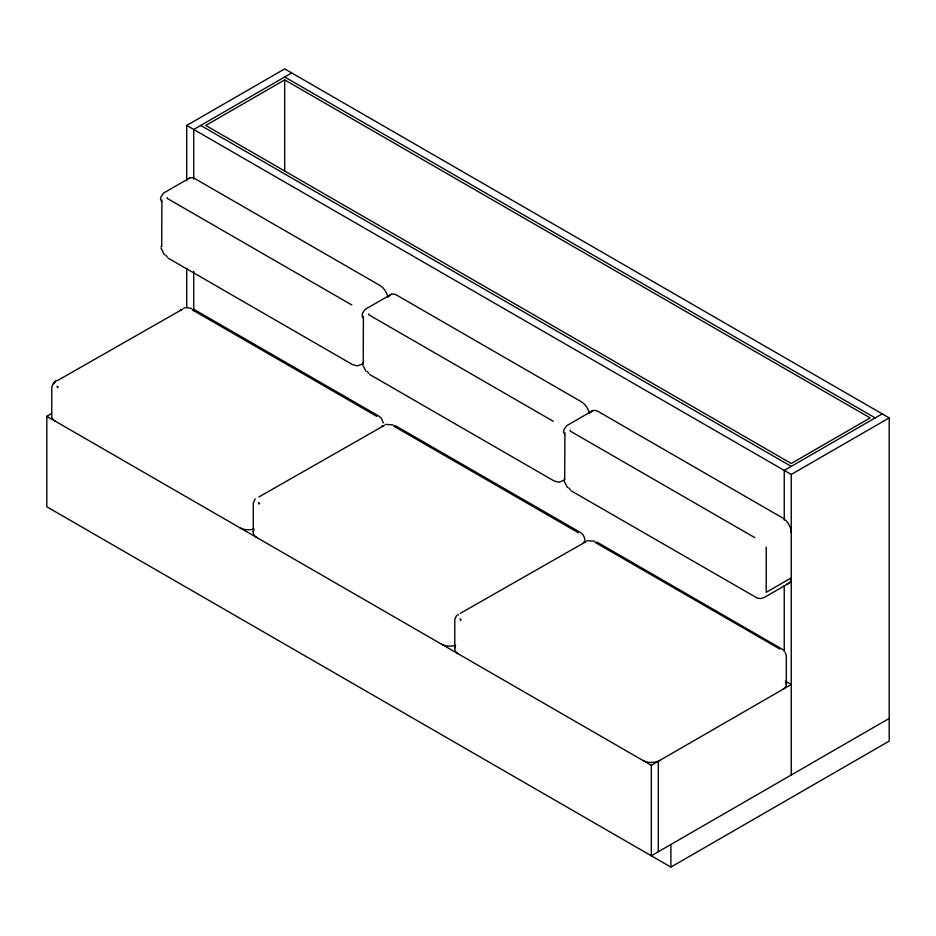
<?xml version="1.0" encoding="UTF-8"?>
<svg xmlns="http://www.w3.org/2000/svg" width="936" height="936" viewBox="0 0 936 936"><rect width="100%" height="100%" fill="white"/><g stroke="black" fill="none" stroke-linecap="round" stroke-linejoin="round"><path stroke-width="1.4" d="M167.228 197.554L167.146 198.362L351.854 304.996M368.725 313.888L368.655 314.695L553.351 421.329M570.235 430.232L570.153 431.04L754.861 537.673M161.132 246.379L161.717 246.8L161.893 200.035M362.63 362.712L363.215 363.133L363.402 316.368M564.139 479.045L564.724 479.478L564.899 432.701M160.489 199.848L161.027 196.864L163.531 193.108L189.879 177.887M361.986 316.192L362.524 313.197L365.04 309.453L391.388 294.232M563.495 432.526L564.034 429.53L566.549 425.786L592.897 410.565M255.212 498.865L253.282 503.006L253.282 531.894M456.709 615.209L454.779 619.34L454.779 648.227M53.492 383.795L56.254 380.554M54.253 382.801L55.786 380.823L53.703 382.531L51.772 386.662L51.772 415.561A11.84 6.833 0 0 0 55.201 421.141M57.388 387.668L58.161 387.106L56.944 386.205M258.898 504.013L259.658 503.451L258.441 502.538M460.407 620.346L461.167 619.784L459.95 618.871M186.732 180.894L186.732 125.447L284.684 68.901L889.2 417.912L889.2 741.078L670.901 867.099L46.8 506.785L46.8 416.298L51.468 413.607M291.681 72.938L193.729 129.484L193.729 179.209M284.684 79.888L205.768 125.447L791.248 463.472L870.164 417.912L284.684 79.888L284.684 171.382M182.836 309.067L57.447 380.578M363.238 363.648L357.423 365.871L352.72 364.689L168.012 258.055M384.345 425.412L258.956 496.922M564.747 479.981L558.932 482.215L554.217 481.034L369.521 374.4M585.854 541.745L460.453 613.255M882.203 413.864L784.251 470.422L784.251 520.135M186.732 125.447L791.248 474.458L889.2 417.912M788.791 583.303L763.764 597.753L760.43 598.549L757.388 598.139L571.019 490.733M46.8 416.298L651.316 765.309L791.248 684.52L785.421 681.151M889.2 718.45L651.316 855.797L651.316 765.309M192.828 309.453L192.172 309.757L376.869 416.391M394.337 425.798L393.67 426.091L578.366 532.724M595.834 542.131L595.179 542.424L779.875 649.069M183.737 308.061L185.948 307.757M385.246 424.394L393.015 424.827M586.755 540.739L594.512 541.16M187.691 307.769L191.506 308.482M180.472 309.453L181.245 309.781M381.982 425.798L382.754 426.126M583.491 542.131L584.251 542.459M284.684 76.974L875.207 417.912M200.725 125.447L791.248 466.385M194.021 309.43L378.963 416.181L381.338 418.216L383.315 422.955M395.519 425.775L580.472 532.514C583.76 534.409 585.257 538.528 584.824 542.178M597.028 542.108L783.467 649.912M568.749 487.796L570.246 489.633M367.24 371.452L368.749 373.3M165.742 255.119L167.24 256.967M564.057 433.731L564.724 434.234M362.548 317.398L363.215 317.889M161.05 201.053L161.717 201.556M567.427 487.527L563.952 480.648M365.929 371.194L362.443 364.315M164.42 254.849L160.945 247.97M785.316 652.638L786.322 655.633L786.322 684.52M458.113 614.285L458.207 615.233M791.248 474.458L791.248 775.008M784.251 585.679L784.251 651.748M766.233 547.08L766.233 592.312L791.248 577.863A11.887 6.856 60 0 1 787.047 583.842M670.901 844.483L670.901 867.099M658.312 761.272L658.312 851.748M193.729 271.335L193.729 310.81M186.732 268.421L186.732 307.815M590.569 412.624A11.922 6.891 60 0 1 598.139 411.454L782.847 518.088A11.887 6.856 60 0 1 791.248 532.642M389.06 296.279A11.922 6.891 60 0 1 396.642 295.109L581.338 401.743A11.887 6.856 60 0 1 589.458 413.618M458.207 653.819A11.84 6.833 0 0 1 455.364 646.741M785.924 682.742A11.887 6.856 0 0 1 782.847 689.364M659.716 760.453A11.887 6.856 0 0 1 642.915 760.453M256.71 537.486A11.84 6.833 0 0 1 253.855 530.396M455.75 645.208A11.887 6.856 0 0 1 441.406 644.12M188.557 178.671A11.922 6.891 60 0 1 195.133 178.776L379.84 285.41A11.887 6.856 60 0 1 387.949 297.285M254.241 528.875A11.887 6.856 0 0 1 239.897 527.787"/></g></svg>
